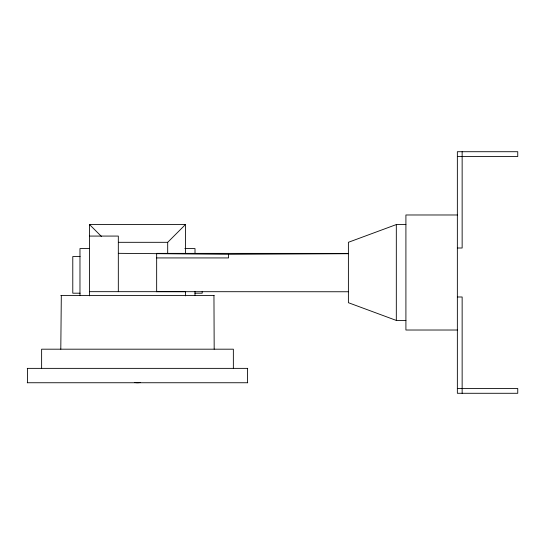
<?xml version="1.0" encoding="UTF-8"?>
<svg xmlns="http://www.w3.org/2000/svg" width="545" height="545" viewBox="0 0 545 545"><rect width="100%" height="100%" fill="white"/><g stroke="black" fill="none" stroke-linecap="round" stroke-linejoin="round"><path stroke-width="0.82" d="M60.802 349.188L61.312 295.506M118.374 242.314L167.697 242.314L185.436 224.574L185.436 253.616M405.909 224.567L396.317 224.567L348.391 242.3L348.391 302.7L396.317 320.433L405.909 320.433M118.32 253.33L228.559 254.283L348.391 253.704M156.66 291.67L348.391 291.759M457.357 156.504L517.75 156.504L517.75 151.714L457.357 151.714L457.357 393.286L517.75 393.286L517.75 388.496L457.357 388.496M457.357 214.982L405.909 214.982L405.909 330.018L457.357 330.018M89.557 295.84L89.557 224.574L185.436 224.574M89.557 236.074L118.32 236.074L118.32 291.67M457.357 248.009L462.146 248.009L462.146 151.714M89.557 248.581L79.972 248.581L79.972 295.615M184.857 248.581L195.008 248.581L195.008 253.616M348.391 253.411L156.66 253.371L156.66 291.745M80.095 256.531L72.785 256.531L72.785 293.196L80.095 293.196M156.66 257.928L228.559 257.928L228.559 254.283M89.557 291.67L185.423 291.67M194.892 293.196L202.195 293.196L202.195 291.534M60.802 295.506L214.178 295.506M457.357 296.991L462.146 296.991L462.146 393.286M27.25 368.366L247.73 368.366M27.25 382.747L247.73 382.747M89.557 224.574L101.397 236.401M213.953 295.506L214.178 349.188M396.317 224.567L396.317 320.433M247.43 368.366L247.43 382.747M233.355 368.366L233.355 349.188L41.624 349.188L41.624 368.366M195.008 291.384L195.008 295.615M185.436 291.384L185.436 295.84M167.697 242.314L167.697 253.371M27.55 368.366L27.55 382.747M140.365 382.481A15.819 15.819 0 0 1 134.615 382.481"/></g></svg>
